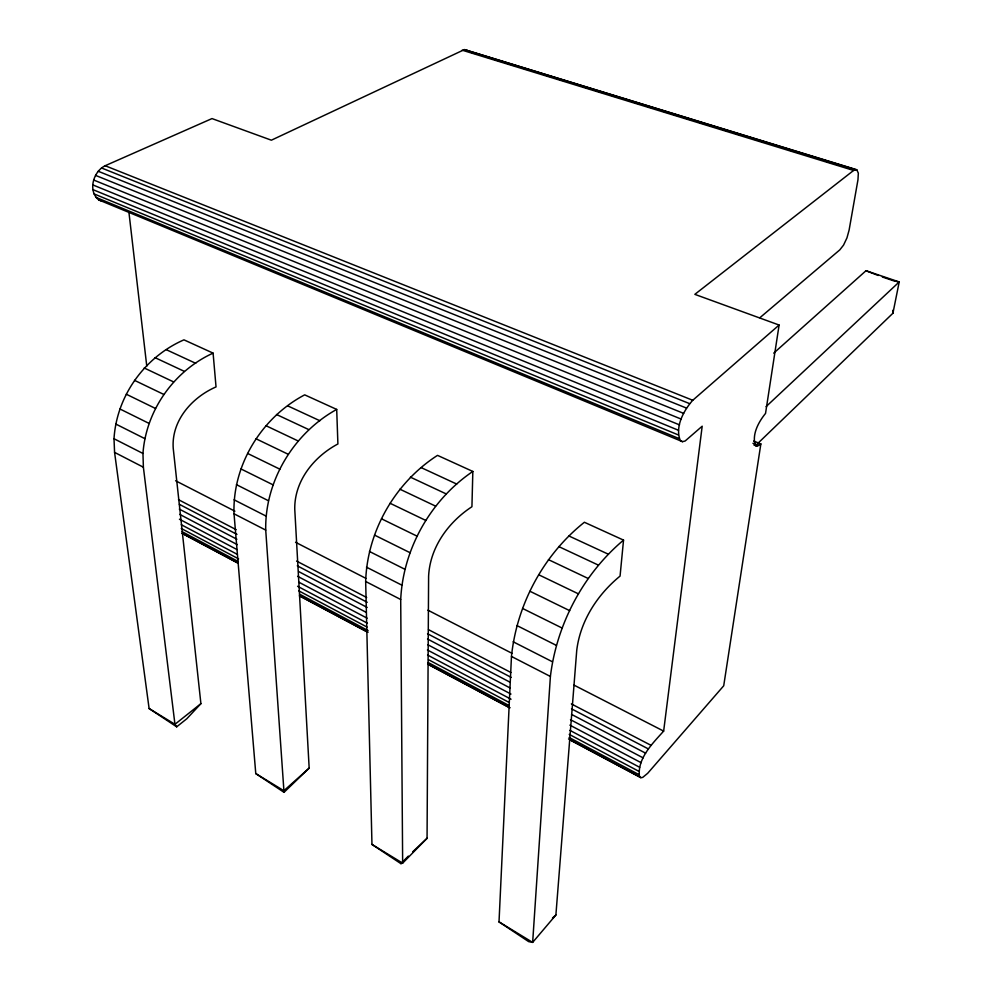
<?xml version="1.0" encoding="UTF-8"?>
<svg xmlns="http://www.w3.org/2000/svg" width="992" height="992" viewBox="0 0 992 992"><rect width="100%" height="100%" fill="white"/><g stroke="black" fill="none" stroke-linecap="round" stroke-linejoin="round"><path stroke-width="1.49" d="M234.025 513.806C232.326 464.988 261.665 417.434 304.693 394.853L336.697 409.423L337.9 443.97C313.832 456.742 294.252 481.046 294.76 509.268L309.169 768.118L284.022 792.323L255.775 773.586L234.025 513.806L265.72 530.1L284.022 792.323M427.056 838.302L428.606 576.265C429.945 547.448 448.31 522.152 471.932 506.726L472.837 471.448L437.522 455.365C395.188 482.521 367.164 531.191 365.664 581.486L371.963 844.428L400.904 863.648L402.653 863.139L427.056 838.302L412.672 851.843M265.72 530.1C264.765 480.922 293.793 433.082 336.697 409.423M753.684 441.043L760.852 443.945L723.714 685.782L647.677 773.301L642.717 777.393L640.82 777.678L639.493 776.711C637.013 758.582 652.637 743.392 663.648 731.104L702.187 426.213L685.125 441.006L682.508 441.663L680.425 440.82C674.597 427.093 683.575 410.638 692.751 400.272L779.104 325.041L694.834 294.351L853.604 170.45L856.753 169.719L858.34 173.141L857.968 179.763L849.115 230.057L846.97 237.857L843.56 245.086L839.802 249.872L759.897 317.713M499.013 921.89L511.463 656.456C516.745 604.587 543.48 554.776 584.375 522.263L623.534 540.107L620.062 576.092C597.382 594.642 580.258 620.967 576.736 650.417L555.892 915.008L532.654 942.4L528.649 941.619L499.013 921.89L532.654 942.4L550.399 676.47C556.735 624.204 583.172 574.095 623.534 540.107M371.963 844.428L402.653 863.139L400.706 599.503C403.087 548.824 430.776 499.869 472.837 471.448M114.006 438.737C116.622 395.957 144.758 356.909 183.954 339.847L213.094 353.127L216.033 386.905C191.878 397.432 171.17 420.782 173.24 448.434L200.905 703.663L186.843 718.716L176.688 726.826L149.11 708.548L114.576 452.389L114.006 438.737L142.96 453.468L143.381 467.207L174.952 724.296L176.688 726.826M142.96 453.468C146.035 410.44 173.86 370.983 213.094 353.127M779.104 325.041L765.539 413.416C758.582 421.947 751.75 434.397 755.334 445.495L756.797 446.14L760.852 443.945M682.508 441.663L98.679 199.876C87.581 190.824 93.298 171.455 105.164 165.726L212.003 118.581L271.374 140.194L464.392 49.6L856.753 169.719M757.293 443.895L892.924 313.236L899.211 281.939L865.991 270.729L773.71 353.152M400.904 863.648L408.344 856.096M766.072 406.621L899.211 281.939L896.272 281.443M309.169 768.118L283.873 790.723L255.775 773.586M552.494 917.997L555.892 915.008M200.905 703.663L174.952 724.296L149.11 708.548M464.392 49.6L855.327 169.545M469.625 51.782L477.04 54.052M485.931 56.78L502.225 61.789M505.188 62.694L515.555 65.881M521.482 67.692L528.885 69.973M540.739 73.606L551.106 76.793M557.033 78.616L564.448 80.885M576.29 84.531L589.632 88.623M592.596 89.528L602.962 92.715M611.853 95.443L619.256 97.712M628.147 100.44L638.513 103.627M647.404 106.355L651.856 107.719M663.698 111.364L677.04 115.456M682.955 117.279L690.37 119.548M699.261 122.276L712.591 126.368M718.518 128.191L725.921 130.46M734.812 133.188L739.251 134.552M754.069 139.103L764.448 142.29M789.632 150.028L799.998 153.202M808.889 155.93L813.328 157.294M825.183 160.94L838.513 165.032M844.44 166.854L851.843 169.124M462.173 50.183L853.604 170.45M882.359 277.004L894.796 281.207M865.991 270.729L878.242 275.478M105.164 165.726L692.751 400.272M101.506 167.97L689.601 403.62M98.22 171.269L686.489 408.084M95.554 175.386L683.649 413.379M752.928 443.288L758.669 445.606M753.92 444.974L756.797 446.14M93.707 180.036L681.268 419.12M98.679 199.876L102.002 201.227M92.789 184.896L679.52 424.886M92.876 189.608L678.516 430.292M93.955 193.862L678.342 434.942M95.939 197.371L678.999 438.538M166.47 349.767L195.709 363.308M287.692 405.852L319.846 420.732M421.203 467.629L456.729 484.071M568.986 536.002L608.431 554.255M155.037 357.653L184.338 371.368M276.52 414.507L308.748 429.586M410.39 477.152L446.028 493.83M558.682 546.542L598.275 565.068M144.224 367.982L173.55 381.883M265.806 425.63L298.084 440.932M399.875 489.192L435.575 506.118M548.452 559.637L588.144 578.46M134.503 380.345L163.816 394.444M256.048 438.799L288.312 454.324M390.116 503.291L425.816 520.453M538.743 574.777L578.46 593.873M126.294 394.221L155.558 408.506M247.653 453.468L279.88 469.191M381.548 518.828L417.21 536.226M530.013 591.294L569.681 610.663M119.982 409.002L149.172 423.46M241.019 468.968L273.16 484.89M374.554 535.122L410.118 552.742M522.623 608.48L562.204 628.085M115.828 424.068L144.906 438.675M236.431 484.654L268.448 500.737M369.458 551.478L404.885 569.272M516.931 625.568L556.338 645.37M234.075 499.807L265.943 516.026M366.457 567.151L401.71 585.082M513.162 641.787L552.358 661.726M175.609 480.76L234.893 511.178M295.554 542.289L365.862 578.348M427.899 610.179L511.996 653.319M574.033 685.137L663.648 731.104M114.576 452.389L143.381 467.207M365.664 581.486L400.706 599.503M511.463 656.456L550.399 676.47M178.461 499.67L236.17 529.666M296.608 561.088L366.68 597.506M428.494 629.647L510.917 672.502M571.367 703.923L651.05 745.339M179.366 504.333L236.952 534.366M297.29 565.824L367.214 602.293M427.54 633.752L511.178 677.375M571.504 708.834L648.284 748.886M179.304 509.094L236.902 539.239M298.617 571.541L367.189 607.439M427.527 639.022L509.814 682.087M571.541 714.389L645.594 753.164M179.726 514.377L237.311 544.633M297.637 576.327L366.197 612.349M427.887 644.775L510.161 688.002M570.487 719.696L643.151 757.876M179.44 519.2L236.976 549.556M298.629 582.068L367.127 618.19M427.416 649.983L510.979 694.065M569.892 725.127L641.13 762.699M181.288 524.718L237.386 554.404M297.6 586.272L367.387 623.199M427.589 655.055L511.054 699.224M569.904 730.36L639.679 767.3M181.238 528.463L238.613 558.905M298.728 590.81L367.028 627.056M428.507 659.692L509.119 702.46M569.222 734.365L638.898 771.342M182.144 531.687L238.204 561.497M299.733 594.22L368.106 630.577M428.271 662.569L508.946 705.473M569.11 737.465L638.836 774.554M182.33 533.324L238.278 563.109M299.696 595.808L367.92 632.127M427.974 664.094L509.851 707.693M568.54 738.928L639.493 776.711M181.945 533.336L237.944 563.158M299.398 595.882L367.685 632.239M427.775 664.231L509.714 707.866M569.805 739.858L640.82 777.678M466.426 49.997L468.15 51.324M128.923 212.276L146.766 366.122M892.812 310.322L892.924 313.236"/></g></svg>
